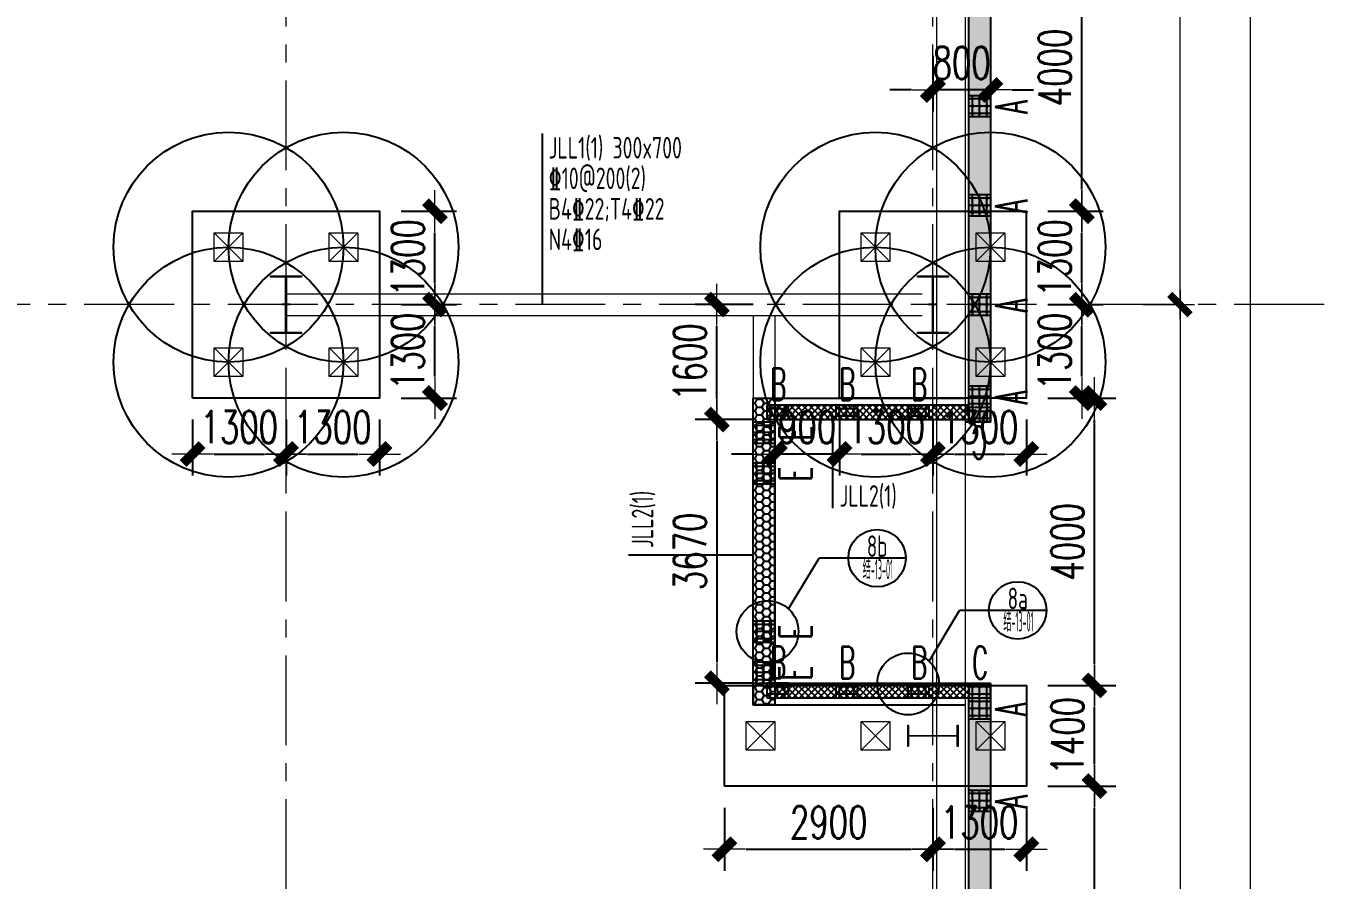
# Model space of a CAD drawing. Extents: x -1201378 to 2367219, y -619313 to 244905.
# Drawn here: x -96376 to -78316, y -245305 to -233420 of the extents above; entities that cross this region are included whole.
import ezdxf
from ezdxf.enums import TextEntityAlignment as Align

# ---------------------------------------------------------------- set-up
doc = ezdxf.new("R2010")
doc.units = 0
doc.header["$LTSCALE"] = 1000
doc.linetypes.add('CENTER', pattern=[2, 1.25, -0.25, 0.25, -0.25])
doc.layers.get('0').update_dxf_attribs({"linetype": 'CONTINUOUS'})
doc.layers.get('Defpoints').update_dxf_attribs({"linetype": 'CONTINUOUS'})
for name, color, linetype in [('2钢材断面', 2, 'CONTINUOUS'), ('30预埋件', 30, 'CONTINUOUS'), ('40钢材投影', 40, 'CONTINUOUS'), ('A-WINDOW', 140, 'CONTINUOUS'), ('ALT_CEN-0-30', 1, 'CENTER'), ('S-DOTE1', 140, 'CENTER'), ('S-HATCH1-W', 252, 'CONTINUOUS'), ('S-SKL-H', 151, 'CONTINUOUS'), ('S-SS', 111, 'CONTINUOUS'), ('S-XXX', 241, 'CONTINUOUS'), ('结构轮廓线', 1, 'CONTINUOUS')]:
    doc.layers.add(name, color=color, linetype=linetype)
doc.layers.add('A-云线2', color=3, linetype='CONTINUOUS', plot=False)
for name, color, linetype, lineweight in [('S-axis', 111, 'CONTINUOUS', 0), ('S-bkl', 4, 'CONTINUOUS', 0), ('S-col', 2, 'CONTINUOUS', 0), ('S-dim', 81, 'CONTINUOUS', 0), ('S-dote', 5, 'CENTER', 0), ('S-zhuang', 1, 'CONTINUOUS', 0)]:
    doc.layers.add(name, color=color, linetype=linetype, lineweight=lineweight)
doc.styles.add('DHTEXT-1', font='romans.shx', dxfattribs={"width": 0.7, "bigfont": 'chinese.shx'})
doc.styles.add('HZS', font='hzs.shx', dxfattribs={"width": 0.7, "bigfont": 'hztxt.shx'})
doc.styles.add('SS1', font='tj-romans1.shx', dxfattribs={"width": 0.7, "bigfont": 'tj-hztxt1.shx'})
doc.styles.add('TSSD_Dimension', font='tssdeng.shx', dxfattribs={"width": 0.7, "bigfont": 'hztxt.shx'})
doc.styles.add('样式 1', font='yjkeng.shx', dxfattribs={"width": 0.7, "height": 300, "bigfont": 'yjkchn.shx'})
doc.dimstyles.new('S-150-ARCHI', dxfattribs={"dimscale": 150, "dimtxt": 3, "dimasz": 2, "dimexe": 2, "dimexo": 2, "dimgap": 1, "dimtad": 1, "dimdec": 0, "dimzin": 0, "dimdsep": 46, "dimtxsty": 'SS1', "dimblk1": 'TT', "dimblk2": 'TT', "dimsah": 1, "dimcen": 1, "dimclrd": 256, "dimclre": 256, "dimclrt": 256, "dimadec": 0, "dimazin": 0, "dimtfac": 1, "dimtdec": 0, "dimtix": 1, "dimtmove": 2, "dimatfit": 0, "dimldrblk": 'TT', "dimfxl": 2, "dimtolj": 1, "dimtzin": 0, "dimarcsym": 0})
doc.dimstyles.new('TSSD_200_200', dxfattribs={"dimtxt": 500, "dimasz": 200, "dimexe": 200, "dimexo": 500, "dimgap": 200, "dimtad": 1, "dimdec": 0, "dimzin": 0, "dimdsep": 46, "dimtxsty": 'TSSD_Dimension', "dimblk": 'ARCHTICK', "dimcen": 0, "dimdle": 200, "dimclrt": 7, "dimadec": 0, "dimazin": 0, "dimtfac": 1, "dimtdec": 0, "dimtix": 1, "dimtmove": 2, "dimatfit": 3, "dimfxl": 1, "dimtolj": 1, "dimtzin": 0, "dimarcsym": 0})

# ---------------------------------------------------------------- blocks, each defined once
blk = doc.blocks.new('w42343243')
at = {"layer": 'S-col'}
blk.add_lwpolyline([(-165069, 621020), (-164639, 621020), (-164639, 621002), (-164848, 621002), (-164848, 620238), (-164639, 620238), (-164639, 620220), (-165069, 620220), (-165069, 620238), (-164860, 620238), (-164860, 621002), (-165069, 621002)], close=True, dxfattribs=at)
blk = doc.blocks.new('42343')
at = {"layer": 'A-WINDOW'}
for p in [(27000, -53750), (36000, -53750)]:
    blk.add_blockref('w42343243', p, dxfattribs=at)
blk = doc.blocks.new('_ArchTick')
at = {"color": 0, "linetype": 'ByBlock', "const_width": 0.5}
blk.add_lwpolyline([(-0.707, -0.707), (0.707, 0.707)], dxfattribs=at)
blk = doc.blocks.new('*D512')
at = {"layer": 'Defpoints', "color": 0, "transparency": 16777216}
for p in [(-81336, -319348), (-81336, -337298), (-80320, -337298)]:
    blk.add_point(p, dxfattribs=at)
at = {"layer": 'S-axis', "color": 0, "lineweight": -2, "transparency": 16777216}
for p, q in [((-80320, -319148), (-80320, -327517)), ((-80836, -319348), (-80120, -319348)), ((-80320, -337498), (-80320, -329129)), ((-80836, -337298), (-80120, -337298))]:
    blk.add_line(p, q, dxfattribs=at)
at = {"layer": 'S-axis', "color": 0, "lineweight": -2, "transparency": 16777216, "xscale": 200, "yscale": 200, "zscale": 200}
for p, rotation in [((-80320, -319348), 90), ((-80320, -337298), 270)]:
    blk.add_blockref('_ArchTick', p, dxfattribs=dict(at, rotation=rotation))
at = {"layer": 'S-axis', "color": 7, "transparency": 16777216, "insert": (-80045, -328323), "char_height": 500, "attachment_point": 5, "rotation": 90, "style": 'TSSD_Dimension'}
blk.add_mtext('\\A1;17950', dxfattribs=at)
blk = doc.blocks.new('*D513')
at = {"layer": 'Defpoints', "color": 0, "transparency": 16777216}
for p in [(-81336, -337298), (-81336, -355248), (-80320, -355248)]:
    blk.add_point(p, dxfattribs=at)
at = {"layer": 'S-axis', "color": 0, "lineweight": -2, "transparency": 16777216}
for p, q in [((-80320, -337098), (-80320, -345467)), ((-80836, -337298), (-80120, -337298)), ((-80320, -355448), (-80320, -347079)), ((-80836, -355248), (-80120, -355248))]:
    blk.add_line(p, q, dxfattribs=at)
at = {"layer": 'S-axis', "color": 0, "lineweight": -2, "transparency": 16777216, "xscale": 200, "yscale": 200, "zscale": 200}
for p, rotation in [((-80320, -337298), 90), ((-80320, -355248), 270)]:
    blk.add_blockref('_ArchTick', p, dxfattribs=dict(at, rotation=rotation))
at = {"layer": 'S-axis', "color": 7, "transparency": 16777216, "insert": (-80045, -346273), "char_height": 500, "attachment_point": 5, "rotation": 90, "style": 'TSSD_Dimension'}
blk.add_mtext('\\A1;17950', dxfattribs=at)
blk = doc.blocks.new('*D457')
at = {"layer": 'Defpoints', "color": 0, "transparency": 16777216}
for p in [(-81236, -282748), (-81236, -355948), (-79341, -355948)]:
    blk.add_point(p, dxfattribs=at)
at = {"layer": 'S-axis', "color": 0, "lineweight": -2, "transparency": 16777216}
for p, q in [((-79341, -282548), (-79341, -318516)), ((-80736, -282748), (-79141, -282748)), ((-79341, -356148), (-79341, -320181)), ((-80736, -355948), (-79141, -355948))]:
    blk.add_line(p, q, dxfattribs=at)
at = {"layer": 'S-axis', "color": 0, "lineweight": -2, "transparency": 16777216, "xscale": 200, "yscale": 200, "zscale": 200}
for p, rotation in [((-79341, -282748), 90), ((-79341, -355948), 270)]:
    blk.add_blockref('_ArchTick', p, dxfattribs=dict(at, rotation=rotation))
at = {"layer": 'S-axis', "color": 7, "transparency": 16777216, "insert": (-79066, -319348), "char_height": 500, "attachment_point": 5, "rotation": 90, "style": 'TSSD_Dimension'}
blk.add_mtext('\\A1;73200', dxfattribs=at)
blk = doc.blocks.new('nt66')
at = {"layer": 'S-col'}
blk.add_lwpolyline([(-195790, 766820), (-195490, 766820), (-195490, 766808), (-195636, 766808), (-195636, 766132), (-195490, 766132), (-195490, 766120), (-195790, 766120), (-195790, 766132), (-195644, 766132), (-195644, 766808), (-195790, 766808)], close=True, dxfattribs=at)
blk = doc.blocks.new('S-ZHUANG-400')
at = {"layer": 'S-zhuang'}
for p, q in [((200, -200), (-200, 200)), ((-200, -200), (200, 200))]:
    blk.add_line(p, q, dxfattribs=at)
blk.add_lwpolyline([(-200, 200), (200, 200), (200, -200), (-200, -200)], close=True, dxfattribs=at)
blk = doc.blocks.new('CT4')
at = {"layer": 'Defpoints'}
for centre in [(-100831, -168442), (-99231, -168442), (-100831, -170042), (-99231, -170042)]:
    blk.add_circle(centre, 1600, dxfattribs=at)
at = {"layer": 'S-DOTE1', "ltscale": 0.25}
for p, q in [((-100031, -169182), (-100031, -169302)), ((-99971, -169242), (-100091, -169242))]:
    blk.add_line(p, q, dxfattribs=at)
at = {"layer": 'S-HATCH1-W'}
blk.add_lwpolyline([(-101331, -170542), (-101331, -167942), (-98731, -167942), (-98731, -170542)], close=True, dxfattribs=at)
at = {"layer": 'S-zhuang', "rotation": 90.00000000000001}
for p in [(-100831, -168442), (-99231, -168442), (-100831, -170042), (-99231, -170042)]:
    blk.add_blockref('S-ZHUANG-400', p, dxfattribs=at)
blk = doc.blocks.new('CT3a')
at = {"layer": 'S-HATCH1-W'}
blk.add_lwpolyline([(-386658, -243998), (-386658, -242598), (-382458, -242598), (-382458, -243998)], close=True, dxfattribs=at)
at = {"layer": 'S-zhuang', "rotation": 90.00000000000001}
for p in [(-386158, -243298), (-384558, -243298), (-382958, -243298)]:
    blk.add_blockref('S-ZHUANG-400', p, dxfattribs=at)
blk = doc.blocks.new('TT')
blk.add_line((-0.969, 0), (0.969, 0))
at = {"const_width": 0.45}
blk.add_lwpolyline([(-0.442, -0.442), (0.442, 0.442)], dxfattribs=at)
blk = doc.blocks.new('*D1357')
at = {"layer": 'Defpoints', "color": 0, "transparency": 16777216}
for p in [(-94058, -238598), (-92758, -238598), (-92758, -239377)]:
    blk.add_point(p, dxfattribs=at)
at = {"layer": 'S-dim', "lineweight": -2, "transparency": 16777216}
for p, q in [((-94058, -238898), (-94058, -239677)), ((-92758, -238898), (-92758, -239677)), ((-93758, -239377), (-93058, -239377))]:
    blk.add_line(p, q, dxfattribs=at)
at = {"layer": 'S-dim', "lineweight": -2, "transparency": 16777216, "xscale": 300, "yscale": 300, "zscale": 300, "rotation": 180}
blk.add_blockref('TT', (-94058, -239377), dxfattribs=at)
at = {"layer": 'S-dim', "lineweight": -2, "transparency": 16777216, "xscale": 300, "yscale": 300, "zscale": 300}
blk.add_blockref('TT', (-92758, -239377), dxfattribs=at)
at = {"layer": 'S-dim', "transparency": 16777216, "insert": (-93408, -239002), "char_height": 450, "attachment_point": 5, "style": 'SS1'}
blk.add_mtext('\\A1;1300', dxfattribs=at)
blk = doc.blocks.new('*D1358')
at = {"layer": 'Defpoints', "color": 0, "transparency": 16777216}
for p in [(-92758, -238598), (-91458, -238598), (-91458, -239377)]:
    blk.add_point(p, dxfattribs=at)
at = {"layer": 'S-dim', "lineweight": -2, "transparency": 16777216}
for p, q in [((-92758, -238898), (-92758, -239677)), ((-91458, -238898), (-91458, -239677)), ((-92458, -239377), (-91758, -239377))]:
    blk.add_line(p, q, dxfattribs=at)
at = {"layer": 'S-dim', "lineweight": -2, "transparency": 16777216, "xscale": 300, "yscale": 300, "zscale": 300, "rotation": 180}
blk.add_blockref('TT', (-92758, -239377), dxfattribs=at)
at = {"layer": 'S-dim', "lineweight": -2, "transparency": 16777216, "xscale": 300, "yscale": 300, "zscale": 300}
blk.add_blockref('TT', (-91458, -239377), dxfattribs=at)
at = {"layer": 'S-dim', "transparency": 16777216, "insert": (-92108, -239002), "char_height": 450, "attachment_point": 5, "style": 'SS1'}
blk.add_mtext('\\A1;1300', dxfattribs=at)
blk = doc.blocks.new('*D1359')
at = {"layer": 'Defpoints', "color": 0, "transparency": 16777216}
for p in [(-91458, -237298), (-90687, -237298), (-91458, -238598)]:
    blk.add_point(p, dxfattribs=at)
at = {"layer": 'S-dim', "lineweight": -2, "transparency": 16777216}
for p, q in [((-91158, -237298), (-90387, -237298)), ((-90687, -238298), (-90687, -237598)), ((-91158, -238598), (-90387, -238598))]:
    blk.add_line(p, q, dxfattribs=at)
at = {"layer": 'S-dim', "lineweight": -2, "transparency": 16777216, "xscale": 300, "yscale": 300, "zscale": 300}
for p, rotation in [((-90687, -237298), 90), ((-90687, -238598), 270)]:
    blk.add_blockref('TT', p, dxfattribs=dict(at, rotation=rotation))
at = {"layer": 'S-dim', "transparency": 16777216, "insert": (-91062, -237948), "char_height": 450, "attachment_point": 5, "rotation": 90, "style": 'SS1'}
blk.add_mtext('\\A1;1300', dxfattribs=at)
blk = doc.blocks.new('*D1360')
at = {"layer": 'Defpoints', "color": 0, "transparency": 16777216}
for p in [(-91458, -235998), (-90687, -235998), (-91458, -237298)]:
    blk.add_point(p, dxfattribs=at)
at = {"layer": 'S-dim', "lineweight": -2, "transparency": 16777216}
for p, q in [((-91158, -235998), (-90387, -235998)), ((-90687, -236998), (-90687, -236298)), ((-91158, -237298), (-90387, -237298))]:
    blk.add_line(p, q, dxfattribs=at)
at = {"layer": 'S-dim', "lineweight": -2, "transparency": 16777216, "xscale": 300, "yscale": 300, "zscale": 300}
for p, rotation in [((-90687, -235998), 90), ((-90687, -237298), 270)]:
    blk.add_blockref('TT', p, dxfattribs=dict(at, rotation=rotation))
at = {"layer": 'S-dim', "transparency": 16777216, "insert": (-91062, -236648), "char_height": 450, "attachment_point": 5, "rotation": 90, "style": 'SS1'}
blk.add_mtext('\\A1;1300', dxfattribs=at)
blk = doc.blocks.new('*D1361')
at = {"layer": 'Defpoints', "color": 0, "transparency": 16777216}
for p in [(-85058, -238598), (-83758, -238598), (-83758, -239377)]:
    blk.add_point(p, dxfattribs=at)
at = {"layer": 'S-dim', "lineweight": -2, "transparency": 16777216}
for p, q in [((-85058, -238898), (-85058, -239677)), ((-83758, -238898), (-83758, -239677)), ((-84758, -239377), (-84058, -239377))]:
    blk.add_line(p, q, dxfattribs=at)
at = {"layer": 'S-dim', "lineweight": -2, "transparency": 16777216, "xscale": 300, "yscale": 300, "zscale": 300, "rotation": 180}
blk.add_blockref('TT', (-85058, -239377), dxfattribs=at)
at = {"layer": 'S-dim', "lineweight": -2, "transparency": 16777216, "xscale": 300, "yscale": 300, "zscale": 300}
blk.add_blockref('TT', (-83758, -239377), dxfattribs=at)
at = {"layer": 'S-dim', "transparency": 16777216, "insert": (-84408, -239002), "char_height": 450, "attachment_point": 5, "style": 'SS1'}
blk.add_mtext('\\A1;1300', dxfattribs=at)
blk = doc.blocks.new('*D1362')
at = {"layer": 'Defpoints', "color": 0, "transparency": 16777216}
for p in [(-83758, -238598), (-82458, -238598), (-82458, -239377)]:
    blk.add_point(p, dxfattribs=at)
at = {"layer": 'S-dim', "lineweight": -2, "transparency": 16777216}
for p, q in [((-83758, -238898), (-83758, -239677)), ((-82458, -238898), (-82458, -239677)), ((-83458, -239377), (-82758, -239377))]:
    blk.add_line(p, q, dxfattribs=at)
at = {"layer": 'S-dim', "lineweight": -2, "transparency": 16777216, "xscale": 300, "yscale": 300, "zscale": 300, "rotation": 180}
blk.add_blockref('TT', (-83758, -239377), dxfattribs=at)
at = {"layer": 'S-dim', "lineweight": -2, "transparency": 16777216, "xscale": 300, "yscale": 300, "zscale": 300}
blk.add_blockref('TT', (-82458, -239377), dxfattribs=at)
at = {"layer": 'S-dim', "transparency": 16777216, "insert": (-83108, -239002), "char_height": 450, "attachment_point": 5, "style": 'SS1'}
blk.add_mtext('\\A1;1300', dxfattribs=at)
blk = doc.blocks.new('*D1363')
at = {"layer": 'Defpoints', "color": 0, "transparency": 16777216}
for p in [(-82458, -237298), (-81687, -237298), (-82458, -238598)]:
    blk.add_point(p, dxfattribs=at)
at = {"layer": 'S-dim', "lineweight": -2, "transparency": 16777216}
for p, q in [((-82158, -237298), (-81387, -237298)), ((-81687, -238298), (-81687, -237598)), ((-82158, -238598), (-81387, -238598))]:
    blk.add_line(p, q, dxfattribs=at)
at = {"layer": 'S-dim', "lineweight": -2, "transparency": 16777216, "xscale": 300, "yscale": 300, "zscale": 300}
for p, rotation in [((-81687, -237298), 90), ((-81687, -238598), 270)]:
    blk.add_blockref('TT', p, dxfattribs=dict(at, rotation=rotation))
at = {"layer": 'S-dim', "transparency": 16777216, "insert": (-82062, -237948), "char_height": 450, "attachment_point": 5, "rotation": 90, "style": 'SS1'}
blk.add_mtext('\\A1;1300', dxfattribs=at)
blk = doc.blocks.new('*D1364')
at = {"layer": 'Defpoints', "color": 0, "transparency": 16777216}
for p in [(-82458, -235998), (-81687, -235998), (-82458, -237298)]:
    blk.add_point(p, dxfattribs=at)
at = {"layer": 'S-dim', "lineweight": -2, "transparency": 16777216}
for p, q in [((-82158, -235998), (-81387, -235998)), ((-81687, -236998), (-81687, -236298)), ((-82158, -237298), (-81387, -237298))]:
    blk.add_line(p, q, dxfattribs=at)
at = {"layer": 'S-dim', "lineweight": -2, "transparency": 16777216, "xscale": 300, "yscale": 300, "zscale": 300}
for p, rotation in [((-81687, -235998), 90), ((-81687, -237298), 270)]:
    blk.add_blockref('TT', p, dxfattribs=dict(at, rotation=rotation))
at = {"layer": 'S-dim', "transparency": 16777216, "insert": (-82062, -236648), "char_height": 450, "attachment_point": 5, "rotation": 90, "style": 'SS1'}
blk.add_mtext('\\A1;1300', dxfattribs=at)
blk = doc.blocks.new('*D1802')
at = {"layer": 'Defpoints', "color": 0, "transparency": 16777216}
for p in [(-82458, -243998), (-81511, -243998), (-82458, -248548)]:
    blk.add_point(p, dxfattribs=at)
at = {"layer": 'S-dim', "lineweight": -2, "transparency": 16777216}
for p, q in [((-82158, -243998), (-81211, -243998)), ((-81511, -248248), (-81511, -244298)), ((-82158, -248548), (-81211, -248548))]:
    blk.add_line(p, q, dxfattribs=at)
at = {"layer": 'S-dim', "lineweight": -2, "transparency": 16777216, "xscale": 300, "yscale": 300, "zscale": 300}
for p, rotation in [((-81511, -243998), 90), ((-81511, -248548), 270)]:
    blk.add_blockref('TT', p, dxfattribs=dict(at, rotation=rotation))
at = {"layer": 'S-dim', "transparency": 16777216, "insert": (-81886, -246273), "char_height": 450, "attachment_point": 5, "rotation": 90, "style": 'SS1'}
blk.add_mtext('\\A1;4550', dxfattribs=at)
blk = doc.blocks.new('*D1803')
at = {"layer": 'Defpoints', "color": 0, "transparency": 16777216}
for p in [(-82458, -242598), (-81511, -242598), (-82458, -243998)]:
    blk.add_point(p, dxfattribs=at)
at = {"layer": 'S-dim', "lineweight": -2, "transparency": 16777216}
for p, q in [((-82158, -242598), (-81211, -242598)), ((-81511, -243698), (-81511, -242898)), ((-82158, -243998), (-81211, -243998))]:
    blk.add_line(p, q, dxfattribs=at)
at = {"layer": 'S-dim', "lineweight": -2, "transparency": 16777216, "xscale": 300, "yscale": 300, "zscale": 300}
for p, rotation in [((-81511, -242598), 90), ((-81511, -243998), 270)]:
    blk.add_blockref('TT', p, dxfattribs=dict(at, rotation=rotation))
at = {"layer": 'S-dim', "transparency": 16777216, "insert": (-81886, -243298), "char_height": 450, "attachment_point": 5, "rotation": 90, "style": 'SS1'}
blk.add_mtext('\\A1;1400', dxfattribs=at)
blk = doc.blocks.new('*D1804')
at = {"layer": 'Defpoints', "color": 0, "transparency": 16777216}
for p in [(-82458, -238598), (-81511, -238598), (-82458, -242598)]:
    blk.add_point(p, dxfattribs=at)
at = {"layer": 'S-dim', "lineweight": -2, "transparency": 16777216}
for p, q in [((-82158, -238598), (-81211, -238598)), ((-81511, -242298), (-81511, -238898)), ((-82158, -242598), (-81211, -242598))]:
    blk.add_line(p, q, dxfattribs=at)
at = {"layer": 'S-dim', "lineweight": -2, "transparency": 16777216, "xscale": 300, "yscale": 300, "zscale": 300}
for p, rotation in [((-81511, -238598), 90), ((-81511, -242598), 270)]:
    blk.add_blockref('TT', p, dxfattribs=dict(at, rotation=rotation))
at = {"layer": 'S-dim', "transparency": 16777216, "insert": (-81886, -240598), "char_height": 450, "attachment_point": 5, "rotation": 90, "style": 'SS1'}
blk.add_mtext('\\A1;4000', dxfattribs=at)
blk = doc.blocks.new('*D1807')
at = {"layer": 'Defpoints', "color": 0, "transparency": 16777216}
for p in [(-86658, -243998), (-83758, -243998), (-83758, -244877)]:
    blk.add_point(p, dxfattribs=at)
at = {"layer": 'S-dim', "lineweight": -2, "transparency": 16777216}
for p, q in [((-86658, -244298), (-86658, -245177)), ((-83758, -244298), (-83758, -245177)), ((-86358, -244877), (-84058, -244877))]:
    blk.add_line(p, q, dxfattribs=at)
at = {"layer": 'S-dim', "lineweight": -2, "transparency": 16777216, "xscale": 300, "yscale": 300, "zscale": 300, "rotation": 180}
blk.add_blockref('TT', (-86658, -244877), dxfattribs=at)
at = {"layer": 'S-dim', "lineweight": -2, "transparency": 16777216, "xscale": 300, "yscale": 300, "zscale": 300}
blk.add_blockref('TT', (-83758, -244877), dxfattribs=at)
at = {"layer": 'S-dim', "transparency": 16777216, "insert": (-85208, -244502), "char_height": 450, "attachment_point": 5, "style": 'SS1'}
blk.add_mtext('\\A1;2900', dxfattribs=at)
blk = doc.blocks.new('*D1808')
at = {"layer": 'Defpoints', "color": 0, "transparency": 16777216}
for p in [(-83758, -243998), (-82458, -243998), (-82458, -244877)]:
    blk.add_point(p, dxfattribs=at)
at = {"layer": 'S-dim', "lineweight": -2, "transparency": 16777216}
for p, q in [((-83758, -244298), (-83758, -245177)), ((-82458, -244298), (-82458, -245177)), ((-83458, -244877), (-82758, -244877))]:
    blk.add_line(p, q, dxfattribs=at)
at = {"layer": 'S-dim', "lineweight": -2, "transparency": 16777216, "xscale": 300, "yscale": 300, "zscale": 300, "rotation": 180}
blk.add_blockref('TT', (-83758, -244877), dxfattribs=at)
at = {"layer": 'S-dim', "lineweight": -2, "transparency": 16777216, "xscale": 300, "yscale": 300, "zscale": 300}
blk.add_blockref('TT', (-82458, -244877), dxfattribs=at)
at = {"layer": 'S-dim', "transparency": 16777216, "insert": (-83108, -244502), "char_height": 450, "attachment_point": 5, "style": 'SS1'}
blk.add_mtext('\\A1;1300', dxfattribs=at)
blk = doc.blocks.new('*D1809')
at = {"layer": 'Defpoints', "color": 0, "transparency": 16777216}
for p in [(-82458, -231998), (-81687, -231998), (-82458, -235998)]:
    blk.add_point(p, dxfattribs=at)
at = {"layer": 'S-dim', "lineweight": -2, "transparency": 16777216}
for p, q in [((-82158, -231998), (-81387, -231998)), ((-81687, -235698), (-81687, -232298)), ((-82158, -235998), (-81387, -235998))]:
    blk.add_line(p, q, dxfattribs=at)
at = {"layer": 'S-dim', "lineweight": -2, "transparency": 16777216, "xscale": 300, "yscale": 300, "zscale": 300}
for p, rotation in [((-81687, -231998), 90), ((-81687, -235998), 270)]:
    blk.add_blockref('TT', p, dxfattribs=dict(at, rotation=rotation))
at = {"layer": 'S-dim', "transparency": 16777216, "insert": (-82062, -233998), "char_height": 450, "attachment_point": 5, "rotation": 90, "style": 'SS1'}
blk.add_mtext('\\A1;4000', dxfattribs=at)
blk = doc.blocks.new('*D6274')
at = {"layer": 'Defpoints', "color": 0, "transparency": 16777216}
for p in [(-86764, -237298), (-85958, -237298), (-85958, -238898)]:
    blk.add_point(p, dxfattribs=at)
at = {"layer": 'S-dim', "lineweight": -2, "transparency": 16777216}
for p, q in [((-86258, -237298), (-87064, -237298)), ((-86764, -238598), (-86764, -237598)), ((-86258, -238898), (-87064, -238898))]:
    blk.add_line(p, q, dxfattribs=at)
at = {"layer": 'S-dim', "lineweight": -2, "transparency": 16777216, "xscale": 300, "yscale": 300, "zscale": 300}
for p, rotation in [((-86764, -237298), 90), ((-86764, -238898), 270)]:
    blk.add_blockref('TT', p, dxfattribs=dict(at, rotation=rotation))
at = {"layer": 'S-dim', "transparency": 16777216, "insert": (-87139, -238098), "char_height": 450, "attachment_point": 5, "rotation": 90, "style": 'SS1'}
blk.add_mtext('\\A1;1600', dxfattribs=at)
blk = doc.blocks.new('*D6275')
at = {"layer": 'Defpoints', "color": 0, "transparency": 16777216}
for p in [(-85958, -238598), (-85058, -238598), (-85958, -239377)]:
    blk.add_point(p, dxfattribs=at)
at = {"layer": 'S-dim', "lineweight": -2, "transparency": 16777216}
for p, q in [((-85958, -238898), (-85958, -239677)), ((-85058, -238898), (-85058, -239677)), ((-86258, -239377), (-86558, -239377)), ((-85058, -239377), (-85958, -239377)), ((-84758, -239377), (-84458, -239377))]:
    blk.add_line(p, q, dxfattribs=at)
at = {"layer": 'S-dim', "lineweight": -2, "transparency": 16777216, "xscale": 300, "yscale": 300, "zscale": 300}
blk.add_blockref('TT', (-85958, -239377), dxfattribs=at)
at = {"layer": 'S-dim', "lineweight": -2, "transparency": 16777216, "xscale": 300, "yscale": 300, "zscale": 300, "rotation": 180}
blk.add_blockref('TT', (-85058, -239377), dxfattribs=at)
at = {"layer": 'S-dim', "transparency": 16777216, "insert": (-85508, -239002), "char_height": 450, "attachment_point": 5, "style": 'SS1'}
blk.add_mtext('\\A1;900', dxfattribs=at)
blk = doc.blocks.new('*D6578')
at = {"layer": 'Defpoints', "color": 0, "transparency": 16777216}
for p in [(-83758, -233535), (-82958, -233535), (-83758, -234310)]:
    blk.add_point(p, dxfattribs=at)
at = {"layer": 'S-dim', "lineweight": -2, "transparency": 16777216}
for p, q in [((-83758, -233835), (-83758, -234610)), ((-82958, -233835), (-82958, -234610)), ((-84058, -234310), (-84358, -234310)), ((-82958, -234310), (-83758, -234310)), ((-82658, -234310), (-82358, -234310))]:
    blk.add_line(p, q, dxfattribs=at)
at = {"layer": 'S-dim', "lineweight": -2, "transparency": 16777216, "xscale": 300, "yscale": 300, "zscale": 300}
blk.add_blockref('TT', (-83758, -234310), dxfattribs=at)
at = {"layer": 'S-dim', "lineweight": -2, "transparency": 16777216, "xscale": 300, "yscale": 300, "zscale": 300, "rotation": 180}
blk.add_blockref('TT', (-82958, -234310), dxfattribs=at)
at = {"layer": 'S-dim', "transparency": 16777216, "insert": (-83358, -233935), "char_height": 450, "attachment_point": 5, "style": 'SS1'}
blk.add_mtext('\\A1;800', dxfattribs=at)
blk = doc.blocks.new('3号一层翻口')
at = {"layer": '结构轮廓线', "color": 1, "ltscale": 5000}
blk.add_line((-383308, -238928), (-382958, -238928), dxfattribs=at)
at = {"layer": '结构轮廓线', "color": 3, "ltscale": 500}
for p, q in [((-386258, -242598), (-386258, -242868)), ((-385958, -242568), (-383308, -242568)), ((-386258, -242868), (-383308, -242868))]:
    blk.add_line(p, q, dxfattribs=at)
at = {"layer": '结构轮廓线', "color": 1, "ltscale": 500}
blk.add_line((-383308, -242568), (-382958, -242568), dxfattribs=at)
for points in [[(-383308, -209428), (-382958, -209428), (-382958, -238928), (-382958, -238928)], [(-382958, -242568), (-382958, -242568), (-382958, -255203)]]:
    blk.add_lwpolyline(points, dxfattribs=at)
at = {"layer": '结构轮廓线', "color": 3, "ltscale": 500}
for points in [[(-386258, -242568), (-386258, -238598), (-383308, -238598)], [(-385958, -242568), (-385958, -238898), (-383308, -238898)]]:
    blk.add_lwpolyline(points, dxfattribs=at)
blk = doc.blocks.new('20250903183753')
at = {"layer": '2钢材断面'}
for p, q in [((150, 0), (-150, 0)), ((-150, 0), (-150, -300)), ((150, -300), (150, 0)), ((-150, -300), (150, -300))]:
    blk.add_line(p, q, dxfattribs=at)
at = {"layer": '40钢材投影'}
for centre, radius in [((-100, -50), 12), ((-100, -150), 12), ((-100, -50), 6), ((-100, -150), 6), ((0, -50), 12), ((0, -150), 12), ((0, -50), 6), ((0, -150), 6), ((100, -50), 12), ((100, -150), 12), ((100, -50), 6), ((100, -150), 6), ((-100, -250), 12), ((-100, -250), 6), ((0, -250), 12), ((0, -250), 6), ((100, -251), 12), ((100, -251), 6)]:
    blk.add_circle(centre, radius, dxfattribs=at)
at = {"layer": 'ALT_CEN-0-30', "ltscale": 20}
for p, q in [((-100, 0), (-100, -300)), ((0, 0), (0, -300)), ((100, 0), (100, -300)), ((-150, -50), (150, -50)), ((-150, -150), (150, -150)), ((-150, -250), (150, -250))]:
    blk.add_line(p, q, dxfattribs=at)
blk = doc.blocks.new('20250903183821')
at = {"ltscale": 50}
blk.add_blockref('20250903183753', (0, 0), dxfattribs=at)
at = {"layer": '30预埋件', "style": 'DHTEXT-1', "text_generation_flag": 6, "width": 0.55}
blk.add_attdef('B', (-105, 65), '', height=450, rotation=180, dxfattribs=at)
blk = doc.blocks.new('20250904090546')
at = {"ltscale": 500}
ref = blk.add_blockref('20250903183821', (0, -20), dxfattribs=dict(at, xscale=-1))
ref.add_attrib('B', 'A', (105, 495), dxfattribs={"layer": '30预埋件', "height": 450, "style": 'DHTEXT-1', "text_generation_flag": 6, "width": 0.55})
blk = doc.blocks.new('20250902145151')
at = {"layer": '2钢材断面'}
for p, q in [((150, 100), (-150, 100)), ((-150, 100), (-150, -100)), ((150, -100), (150, 100)), ((-150, -100), (150, -100))]:
    blk.add_line(p, q, dxfattribs=at)
at = {"layer": '40钢材投影'}
for centre, radius in [((-100, 50), 10), ((-100, 50), 5), ((0, 50), 10), ((0, 50), 5), ((100, 50), 10), ((100, 50), 5), ((-100, -50), 10), ((-100, -50), 5), ((0, -50), 10), ((0, -50), 5), ((100, -50), 10), ((100, -50), 5)]:
    blk.add_circle(centre, radius, dxfattribs=at)
at = {"layer": 'ALT_CEN-0-30', "ltscale": 20}
for p, q in [((-150, 50), (150, 50)), ((-100, 100), (-100, -100)), ((0, 100), (0, -100)), ((100, 100), (100, -100)), ((-150, -50), (150, -50))]:
    blk.add_line(p, q, dxfattribs=at)
blk = doc.blocks.new('20250912153858')
at = {"ltscale": 50}
blk.add_blockref('20250902145151', (0, 100), dxfattribs=at)
at = {"layer": '30预埋件', "style": 'DHTEXT-1', "text_generation_flag": 6, "width": 0.55}
blk.add_attdef('B', (105, -65), '', height=450, dxfattribs=at)
blk = doc.blocks.new('*D6871')
at = {"layer": 'Defpoints', "color": 0, "transparency": 16777216}
for p in [(-85958, -238897), (-86764, -242567), (-85958, -242567)]:
    blk.add_point(p, dxfattribs=at)
at = {"layer": 'S-dim', "lineweight": -2, "transparency": 16777216}
for p, q in [((-86258, -238897), (-87064, -238897)), ((-86764, -239197), (-86764, -242267)), ((-86258, -242567), (-87064, -242567))]:
    blk.add_line(p, q, dxfattribs=at)
at = {"layer": 'S-dim', "lineweight": -2, "transparency": 16777216, "xscale": 300, "yscale": 300, "zscale": 300}
for p, rotation in [((-86764, -238897), 90), ((-86764, -242567), 270)]:
    blk.add_blockref('TT', p, dxfattribs=dict(at, rotation=rotation))
at = {"layer": 'S-dim', "transparency": 16777216, "insert": (-87139, -240732), "char_height": 450, "attachment_point": 5, "rotation": 90, "style": 'SS1'}
blk.add_mtext('\\A1;3670', dxfattribs=at)
blk = doc.blocks.new('3#轴网')
at = {"layer": 'S-dote'}
for p, q in [((-92758.5, -363428.2), (-92758.5, -277944.2)), ((-83758.5, -363428.2), (-83758.5, -277944.2)), ((-78316.2, -337298.2), (-273210.6, -337298.2))]:
    blk.add_line(p, q, dxfattribs=at)
at = {"layer": 'S-axis'}
for base, p1, p2, picture, middle in [((-79340.7, -355948.2), (-81236.2, -282748.2), (-81236.2, -355948.2), '*D457', (-79065.7, -319348.2)), ((-80320.4, -337298.2), (-81336.2, -319348.2), (-81336.2, -337298.2), '*D512', (-80045.4, -328323.2)), ((-80320.4, -355248.2), (-81336.2, -337298.2), (-81336.2, -355248.2), '*D513', (-80045.4, -346273.2))]:
    dim = blk.add_linear_dim(base=base, p1=p1, p2=p2, angle=270, dimstyle='TSSD_200_200', dxfattribs=at)
    dim.commit()
    dim.dimension.update_dxf_attribs({"geometry": picture, "text_midpoint": middle, "dimtype": 161})

msp = doc.modelspace()

# ---------------------------------------------------------------- hatches: boundary and pattern name
at = {"layer": 'S-HATCH1-W'}
h = msp.add_hatch(dxfattribs=at)
h.set_pattern_fill('HONEY', color=256, scale=20)
h.paths.add_polyline_path([(-82958.5, -238928.2), (-83258.5, -238928.2), (-83258.5, -209428.2), (-82958.5, -209428.2)])
h = msp.add_hatch(dxfattribs=at)
h.set_pattern_fill('HONEY', color=256, scale=20)
h.paths.add_polyline_path([(-85958.5, -242868.2), (-86258.4, -242868.2), (-86258.4, -238598.2), (-85958.5, -238598.2)])
h = msp.add_hatch(dxfattribs=at)
h.set_pattern_fill('ANSI37', color=256, scale=20)
h.set_pattern_definition([(45, (0, 3869.21), (-44.90128, 44.90128), []), (135, (0, 3869.21), (-44.90128, -44.90128), [])])
h.paths.add_polyline_path([(-85958.5, -238898.2), (-83258.5, -238898.2), (-83258.5, -238699), (-85958.5, -238699)])
h = msp.add_hatch(dxfattribs=at)
h.set_pattern_fill('ANSI37', color=256, scale=20)
h.paths.add_polyline_path([(-85958.5, -242767.4), (-83258.5, -242767.4), (-83258.5, -242568.2), (-85958.5, -242568.2)])
h = msp.add_hatch(dxfattribs=at)
h.set_pattern_fill('HONEY', color=256, scale=20)
h.paths.add_polyline_path([(-82958.4, -255358.2), (-83258.5, -255358.2), (-83258.5, -242568.2), (-82958.4, -242568.2)])

# ---------------------------------------------------------------- linework, layer by layer
at = {"layer": 'S-bkl'}
for p, q in [((-83308.5, -203498.2), (-83308.5, -255648.2)), ((-92758.5, -237148.2), (-83908.5, -237148.2)), ((-85958.5, -237448.2), (-85958.5, -242598.2)), ((-85958.5, -238598.2), (-83908.5, -238598.2))]:
    msp.add_line(p, q, dxfattribs=at)
for points in [[(-83708.5, -203498.2), (-83708.5, -255098.2), (-267908.5, -255098.2)], [(-92758.5, -237448.2), (-83908.5, -237448.2)], [(-86258.5, -237448.2), (-86258.5, -242598.2)], [(-85958.5, -238898.2), (-83908.5, -238898.2)]]:
    msp.add_lwpolyline(points, dxfattribs=at)
at = {"layer": 'S-HATCH1-W'}
for points in [[(-82958.5, -238928.2), (-83258.5, -238928.2), (-83258.5, -209428.2), (-82958.5, -209428.2)], [(-85958.5, -242868.2), (-86258.4, -242868.2), (-86258.4, -238598.2), (-85958.5, -238598.2)], [(-85958.5, -238898.2), (-83258.5, -238898.2), (-83258.5, -238699), (-85958.5, -238699)], [(-85958.5, -242767.4), (-83258.5, -242767.4), (-83258.5, -242568.2), (-85958.5, -242568.2)], [(-82958.4, -255358.2), (-83258.5, -255358.2), (-83258.5, -242568.2), (-82958.4, -242568.2)]]:
    msp.add_lwpolyline(points, close=True, dxfattribs=at)
at = {"layer": 'S-SKL-H'}
for p, q in [((-89190.8, -237298.2), (-89190.8, -234916)), ((-85152.4, -240131.1), (-85152.4, -238898.2)), ((-86258.5, -240785.2), (-87993.7, -240785.2))]:
    msp.add_line(p, q, dxfattribs=at)
at = {"layer": 'S-XXX'}
for p, q in [((-85768.2, -241530.9), (-85341.9, -240826)), ((-84133.9, -240826), (-85341.9, -240826)), ((-83812.3, -242258.6), (-83386, -241553.7)), ((-82178, -241553.7), (-83386, -241553.7))]:
    msp.add_line(p, q, dxfattribs=at)
for centre, radius in [((-84533.9, -240826), 400), ((-82578, -241553.7), 400), ((-86058.8, -241848.1), 430.2), ((-84102.9, -242575.8), 430.2)]:
    msp.add_circle(centre, radius, dxfattribs=at)

# ---------------------------------------------------------------- block references
at = {"ltscale": 500}
ref = msp.add_blockref('20250903183821', (-85958.4, -239078.3), dxfattribs=dict(at, xscale=-1, rotation=270))
ref.add_attrib('B', 'E', (-85443.4, -239183.7), dxfattribs={"layer": '30预埋件', "height": 450, "rotation": 270, "style": 'DHTEXT-1', "text_generation_flag": 6, "width": 0.55})
ref = msp.add_blockref('20250903183821', (-85958.4, -239648.1), dxfattribs=dict(at, xscale=-1, rotation=270))
ref.add_attrib('B', 'E', (-85443.5, -239753.6), dxfattribs={"layer": '30预埋件', "height": 450, "rotation": 270, "style": 'DHTEXT-1', "text_generation_flag": 6, "width": 0.55})
ref = msp.add_blockref('20250903183821', (-85958.4, -241848.3), dxfattribs=dict(at, xscale=-1, rotation=270))
ref.add_attrib('B', 'E', (-85443.5, -241953.7), dxfattribs={"layer": '30预埋件', "height": 450, "rotation": 270, "style": 'DHTEXT-1', "text_generation_flag": 6, "width": 0.55})
ref = msp.add_blockref('20250903183821', (-85958.4, -242418.1), dxfattribs=dict(at, xscale=-1, rotation=270))
ref.add_attrib('B', 'E', (-85443.4, -242523.5), dxfattribs={"layer": '30预埋件', "height": 450, "rotation": 270, "style": 'DHTEXT-1', "text_generation_flag": 6, "width": 0.55})
at = {"layer": 'A-云线2', "ltscale": 10, "rotation": 270}
for p in [(-82938.4, -234536.6), (-82938.4, -235917.4), (-82938.4, -237298.2), (-82938.4, -238578.2), (-82938.4, -242918.2), (-82938.4, -244202)]:
    msp.add_blockref('20250904090546', p, dxfattribs=at)
at = {"layer": 'S-axis'}
msp.add_blockref('3#轴网', (0, 100000), dxfattribs=at)
at = {"layer": 'S-col'}
msp.add_blockref('42343', (45095.7, -804168.2), dxfattribs=at)
at = {"layer": 'S-col', "rotation": 90}
msp.add_blockref('nt66', (682711.7, -47658.2), dxfattribs=at)
at = {"layer": 'S-SS'}
msp.add_blockref('3号一层翻口', (300000, 0), dxfattribs=at)
at = {"layer": 'S-zhuang'}
for name, p in [('CT4', (7272.7, -68056.2)), ('CT4', (16272.7, -68056.2)), ('CT3a', (300000, 0))]:
    msp.add_blockref(name, p, dxfattribs=at)
at = {"layer": '结构轮廓线', "ltscale": 500}
for p, rotation, values in [((-85918.3, -238697.4), 180, {'B': 'B'}), ((-84958.2, -238698.2), 180, {'B': 'B'}), ((-83958.2, -238698.2), 180, {'B': 'B'}), ((-83108.5, -238928.2), 359.99989445122, {'B': 'C'}), ((-85918.3, -242567.4), 180, {'B': 'B'}), ((-84958.2, -242568.2), 180, {'B': 'B'}), ((-83958.2, -242568.2), 180, {'B': 'B'}), ((-83108.5, -242568.2), 179.99989445122, {'B': 'C'})]:
    msp.add_blockref('20250912153858', p, dxfattribs=dict(at, rotation=rotation)).add_auto_attribs(values)

# ---------------------------------------------------------------- texts
at = {"layer": 'S-SKL-H', "style": '样式 1', "width": 0.7}
for s, p in [('JLL1(1) 300x700', (-89103.7, -235264.8)), ('%%13210@200(2)', (-89103.7, -235689.8)), ('B4%%13222;T4%%13222', (-89103.7, -236114.8)), ('N4%%13216', (-89103.7, -236539.8)), ('JLL2(1)', (-85057.5, -240109.6))]:
    msp.add_text(s, height=300, dxfattribs=at).set_placement(p)
msp.add_text('JLL2(1)', height=300, rotation=90, dxfattribs=at).set_placement((-87649.4, -240684.4))
at = {"layer": 'S-XXX', "style": 'HZS'}
for s, height, width, p in [('8b', 300, 0.75, (-84533.9, -240808.6)), ('结-13-01', 280, 0.3, (-84523.8, -241119.3)), ('8a', 300, 0.75, (-82578, -241536.3)), ('结-13-01', 280, 0.3, (-82567.9, -241846.9))]:
    msp.add_text(s, height=height, dxfattribs=dict(at, width=width)).set_placement(p, align=Align.CENTER)

# ---------------------------------------------------------------- dimensions: what is measured, and where the dimension line sits
at = {"layer": 'S-dim'}
for base, p1, p2, picture, middle in [((-81686.9, -231998.2), (-82458.3, -235998.2), (-82458.3, -231998.2), '*D1809', (-82061.9, -233998.2)), ((-90686.9, -235998.2), (-91458.5, -237298.2), (-91458.5, -235998.2), '*D1360', (-91061.9, -236648.2)), ((-81686.9, -235998.2), (-82458.5, -237298.2), (-82458.5, -235998.2), '*D1364', (-82061.9, -236648.2)), ((-90686.9, -237298.2), (-91458.5, -238598.2), (-91458.5, -237298.2), '*D1359', (-91061.9, -237948.2)), ((-86763.7, -237298.2), (-85958.5, -238898.4), (-85958.5, -237298.2), '*D6274', (-87138.7, -238098.3)), ((-81686.9, -237298.2), (-82458.5, -238598.2), (-82458.5, -237298.2), '*D1363', (-82061.9, -237948.2)), ((-81510.6, -238598.2), (-82458.3, -242598.2), (-82458.3, -238598.2), '*D1804', (-81885.6, -240598.2)), ((-86763.7, -242567.4), (-85958.5, -238897.4), (-85958.4, -242567.4), '*D6871', (-87138.7, -240732.4)), ((-81510.6, -242598.2), (-82458.3, -243998.2), (-82458.3, -242598.2), '*D1803', (-81885.6, -243298.2)), ((-81510.6, -243998.2), (-82458.3, -248548.2), (-82458.3, -243998.2), '*D1802', (-81885.6, -246273.2))]:
    dim = msp.add_linear_dim(base=base, p1=p1, p2=p2, angle=90, dimstyle='S-150-ARCHI', dxfattribs=at)
    dim.commit()
    dim.dimension.update_dxf_attribs({"geometry": picture, "text_midpoint": middle})
for base, p1, p2, picture, middle in [((-83758.5, -234309.6), (-82958.5, -233534.6), (-83758.5, -233534.6), '*D6578', (-83358.5, -233934.6)), ((-92758.5, -239376.8), (-94058.5, -238598.2), (-92758.5, -238598.2), '*D1357', (-93408.5, -239001.8)), ((-91458.5, -239376.8), (-92758.5, -238598.2), (-91458.5, -238598.2), '*D1358', (-92108.5, -239001.8)), ((-85958.5, -239376.8), (-85058.5, -238598.2), (-85958.5, -238598.2), '*D6275', (-85508.5, -239001.8)), ((-83758.5, -239376.8), (-85058.5, -238598.2), (-83758.5, -238598.2), '*D1361', (-84408.5, -239001.8)), ((-82458.5, -239376.8), (-83758.5, -238598.2), (-82458.5, -238598.2), '*D1362', (-83108.5, -239001.8)), ((-83758.5, -244876.7), (-86658.3, -243998.2), (-83758.5, -243998.2), '*D1807', (-85208.4, -244501.7)), ((-82458.3, -244876.7), (-83758.5, -243998.2), (-82458.3, -243998.2), '*D1808', (-83108.4, -244501.7))]:
    dim = msp.add_linear_dim(base=base, p1=p1, p2=p2, dimstyle='S-150-ARCHI', dxfattribs=at)
    dim.commit()
    dim.dimension.update_dxf_attribs({"geometry": picture, "text_midpoint": middle})

doc.saveas('drawing.dxf')
